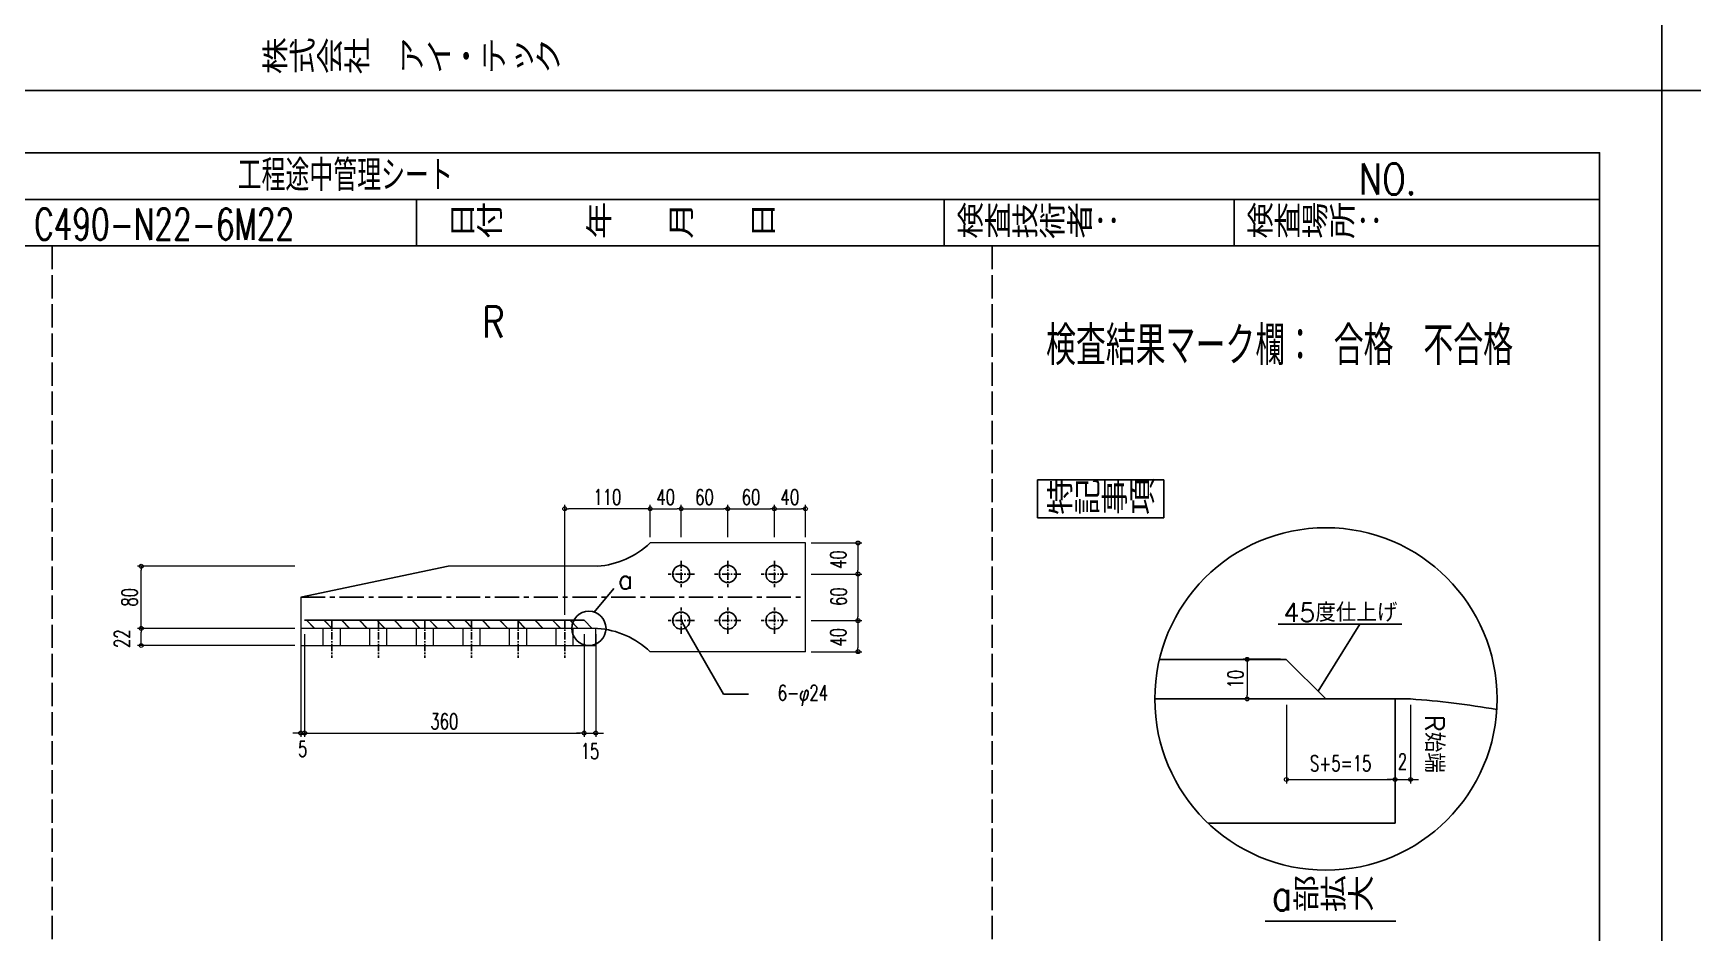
# Model space of a CAD drawing. Header units: millimetres. Extents: x 0 to 18796, y -11 to 7128.
# Drawn here: x 6607 to 8744, y 1292 to 2450 of the extents above; entities that cross this region are included whole.
import ezdxf
from ezdxf.enums import TextEntityAlignment as Align

# ---------------------------------------------------------------- set-up
doc = ezdxf.new("R2010")
doc.units = ezdxf.units.MM
doc.header["$LTSCALE"] = 5
for name, pattern in [('ACAD_ISO03W100', [30, 12, -18]), ('CENTER1', [10, 6.25, -1.25, 1.25, -1.25]), ('DASHED', [7.5, 6, -1.5]), ('JIS_08_50', [53, 50, -1.125, 0.75, -1.125])]:
    doc.linetypes.add(name, pattern=pattern)
doc.layers.get('0').update_dxf_attribs({"color": 255})
doc.layers.get('DEFPOINTS').update_dxf_attribs({"color": 9})
for name, color, linetype in [('CENTER', 2, 'JIS_08_50'), ('LAYER6', 7, 'Continuous'), ('寸法', 4, 'Continuous'), ('溶接', 241, 'Continuous'), ('補助線', 7, 'ACAD_ISO03W100'), ('金物', 142, 'Continuous')]:
    doc.layers.add(name, color=color, linetype=linetype)
doc.styles.add('KANJI', font='simplex.shx', dxfattribs={"width": 0.7, "bigfont": 'extfont2.shx'})
doc.styles.get("Standard").update_dxf_attribs({"font": 'simplex.shx', "width": 0.7, "height": 2.5, "bigfont": '@extfont2.shx'})
doc.styles.add('SUNPOU', font='simplex.shx', dxfattribs={"width": 0.7, "bigfont": 'extfont2.shx'})
doc.dimstyles.new('S5', dxfattribs={"dimscale": 5, "dimtxt": 4, "dimasz": 1, "dimexe": 1, "dimexo": 1.5, "dimgap": 1, "dimtad": 1, "dimtxsty": 'KANJI', "dimblk": 'ORIGIN', "dimcen": 0, "dimclrd": 256, "dimclre": 256, "dimclrt": 256, "dimadec": 0, "dimazin": 0, "dimtfac": 1, "dimtmove": 2, "dimatfit": 2, "dimfxl": 1, "dimtolj": 2, "dimlwd": 5, "dimlwe": 5, "dimarcsym": 0})

# ---------------------------------------------------------------- blocks, each defined once
blk = doc.blocks.new('_Origin')
at = {"color": 0, "linetype": 'ByBlock', "lineweight": -2}
blk.add_line((0, 0), (-1, 0), dxfattribs=at)
blk.add_circle((0, 0), 0.5, dxfattribs=at)
blk = doc.blocks.new('*D136')
at = {"layer": 'DEFPOINTS', "color": 0, "transparency": 16777216}
for p in [(8220.5, 1592.9), (8360.5, 1592.9), (8360.5, 1489.2)]:
    blk.add_point(p, dxfattribs=at)
at = {"layer": '寸法', "lineweight": 5, "ltscale": 4, "transparency": 16777216}
for p, q in [((8220.5, 1585.4), (8220.5, 1484.2)), ((8360.5, 1585.4), (8360.5, 1484.2)), ((8225.5, 1489.2), (8355.5, 1489.2))]:
    blk.add_line(p, q, dxfattribs=at)
at = {"layer": '寸法', "lineweight": 5, "transparency": 16777216, "xscale": 5, "yscale": 5, "zscale": 5, "rotation": 180}
blk.add_blockref('_Origin', (8220.5, 1489.2), dxfattribs=at)
at = {"layer": '寸法', "lineweight": 5, "transparency": 16777216, "xscale": 5, "yscale": 5, "zscale": 5}
blk.add_blockref('_Origin', (8360.5, 1489.2), dxfattribs=at)
at = {"layer": '寸法', "linetype": 'Continuous', "transparency": 16777216, "insert": (8290.5, 1510), "char_height": 20, "attachment_point": 5, "style": 'KANJI'}
blk.add_mtext('\\A2;S+5=15', dxfattribs=at)
blk = doc.blocks.new('*D137')
at = {"layer": 'DEFPOINTS', "color": 0, "transparency": 16777216}
for p in [(8360.5, 1592.9), (8380.5, 1592.9), (8380.5, 1489.2)]:
    blk.add_point(p, dxfattribs=at)
at = {"layer": '寸法', "lineweight": 5, "ltscale": 4, "transparency": 16777216}
for p, q in [((8360.5, 1585.4), (8360.5, 1484.2)), ((8380.5, 1585.4), (8380.5, 1484.2)), ((8355.5, 1489.2), (8350.5, 1489.2)), ((8360.5, 1489.2), (8380.5, 1489.2)), ((8385.5, 1489.2), (8390.5, 1489.2))]:
    blk.add_line(p, q, dxfattribs=at)
at = {"layer": '寸法', "lineweight": 5, "transparency": 16777216, "xscale": 5, "yscale": 5, "zscale": 5}
blk.add_blockref('_Origin', (8360.5, 1489.2), dxfattribs=at)
at = {"layer": '寸法', "lineweight": 5, "transparency": 16777216, "xscale": 5, "yscale": 5, "zscale": 5, "rotation": 180}
blk.add_blockref('_Origin', (8380.5, 1489.2), dxfattribs=at)
at = {"layer": '寸法', "linetype": 'Continuous', "transparency": 16777216, "insert": (8370.1, 1512.2), "char_height": 20, "attachment_point": 5, "style": 'KANJI'}
blk.add_mtext('\\A2;2', dxfattribs=at)
blk = doc.blocks.new('*D151')
at = {"layer": 'DEFPOINTS', "color": 0, "transparency": 16777216}
for p in [(7601.1, 1793.7), (7601.1, 1753.7), (7668.8, 1753.7)]:
    blk.add_point(p, dxfattribs=at)
at = {"layer": '寸法', "lineweight": 5, "transparency": 16777216}
for p, q in [((7608.6, 1793.7), (7673.8, 1793.7)), ((7668.8, 1788.7), (7668.8, 1758.7)), ((7608.6, 1753.7), (7673.8, 1753.7))]:
    blk.add_line(p, q, dxfattribs=at)
at = {"layer": '寸法', "lineweight": 5, "transparency": 16777216, "xscale": 5, "yscale": 5, "zscale": 5}
for p, rotation in [((7668.8, 1793.7), 90), ((7668.8, 1753.7), 270)]:
    blk.add_blockref('_Origin', p, dxfattribs=dict(at, rotation=rotation))
at = {"layer": '寸法', "linetype": 'Continuous', "transparency": 16777216, "insert": (7643.4, 1772.2), "char_height": 20, "attachment_point": 5, "rotation": 90, "style": 'KANJI'}
blk.add_mtext('\\A2;40', dxfattribs=at)
blk = doc.blocks.new('*D152')
at = {"layer": 'DEFPOINTS', "color": 0, "transparency": 16777216}
for p in [(6745.7, 1763.7), (6951.1, 1763.7), (6951.1, 1683.7)]:
    blk.add_point(p, dxfattribs=at)
at = {"layer": '寸法', "lineweight": 5, "transparency": 16777216}
for p, q in [((6943.6, 1763.7), (6740.7, 1763.7)), ((6745.7, 1688.7), (6745.7, 1758.7)), ((6943.6, 1683.7), (6740.7, 1683.7))]:
    blk.add_line(p, q, dxfattribs=at)
at = {"layer": '寸法', "lineweight": 5, "transparency": 16777216, "xscale": 5, "yscale": 5, "zscale": 5}
for p, rotation in [((6745.7, 1763.7), 90), ((6745.7, 1683.7), 270)]:
    blk.add_blockref('_Origin', p, dxfattribs=dict(at, rotation=rotation))
at = {"layer": '寸法', "linetype": 'Continuous', "transparency": 16777216, "insert": (6730.7, 1723.7), "char_height": 20, "attachment_point": 5, "rotation": 90, "style": 'KANJI'}
blk.add_mtext('\\A2;80', dxfattribs=at)
blk = doc.blocks.new('*D160')
at = {"layer": 'DEFPOINTS', "color": 0, "transparency": 16777216}
for p in [(6745.7, 1683.7), (6951.1, 1683.7), (6951.1, 1661.7)]:
    blk.add_point(p, dxfattribs=at)
at = {"layer": '寸法', "lineweight": 5, "transparency": 16777216}
for p, q in [((6943.6, 1683.7), (6740.7, 1683.7)), ((6745.7, 1666.7), (6745.7, 1678.7)), ((6943.6, 1661.7), (6740.7, 1661.7))]:
    blk.add_line(p, q, dxfattribs=at)
at = {"layer": '寸法', "lineweight": 5, "transparency": 16777216, "xscale": 5, "yscale": 5, "zscale": 5}
for p, rotation in [((6745.7, 1683.7), 90), ((6745.7, 1661.7), 270)]:
    blk.add_blockref('_Origin', p, dxfattribs=dict(at, rotation=rotation))
at = {"layer": '寸法', "linetype": 'Continuous', "transparency": 16777216, "insert": (6720.7, 1670.5), "char_height": 20, "attachment_point": 5, "rotation": 90, "style": 'KANJI'}
blk.add_mtext('\\A2;22', dxfattribs=at)
blk = doc.blocks.new('*D153')
at = {"layer": 'DEFPOINTS', "color": 0, "transparency": 16777216}
for p in [(7291.1, 1837.7), (7401.1, 1793.7), (7291.1, 1693.7)]:
    blk.add_point(p, dxfattribs=at)
at = {"layer": '寸法', "lineweight": 5, "transparency": 16777216}
for p, q in [((7291.1, 1701.2), (7291.1, 1842.7)), ((7401.1, 1801.2), (7401.1, 1842.7)), ((7396.1, 1837.7), (7296.1, 1837.7))]:
    blk.add_line(p, q, dxfattribs=at)
at = {"layer": '寸法', "lineweight": 5, "transparency": 16777216, "xscale": 5, "yscale": 5, "zscale": 5, "rotation": 180}
blk.add_blockref('_Origin', (7291.1, 1837.7), dxfattribs=at)
at = {"layer": '寸法', "lineweight": 5, "transparency": 16777216, "xscale": 5, "yscale": 5, "zscale": 5}
blk.add_blockref('_Origin', (7401.1, 1837.7), dxfattribs=at)
at = {"layer": '寸法', "linetype": 'Continuous', "transparency": 16777216, "insert": (7346.1, 1852.7), "char_height": 20, "attachment_point": 5, "style": 'KANJI'}
blk.add_mtext('\\A2;110', dxfattribs=at)
blk = doc.blocks.new('*D154')
at = {"layer": 'DEFPOINTS', "color": 0, "transparency": 16777216}
for p in [(7601.1, 1693.7), (7601.1, 1653.7), (7668.8, 1653.7)]:
    blk.add_point(p, dxfattribs=at)
at = {"layer": '寸法', "lineweight": 5, "transparency": 16777216}
for p, q in [((7608.6, 1693.7), (7673.8, 1693.7)), ((7668.8, 1688.7), (7668.8, 1658.7)), ((7608.6, 1653.7), (7673.8, 1653.7))]:
    blk.add_line(p, q, dxfattribs=at)
at = {"layer": '寸法', "lineweight": 5, "transparency": 16777216, "xscale": 5, "yscale": 5, "zscale": 5}
for p, rotation in [((7668.8, 1693.7), 90), ((7668.8, 1653.7), 270)]:
    blk.add_blockref('_Origin', p, dxfattribs=dict(at, rotation=rotation))
at = {"layer": '寸法', "linetype": 'Continuous', "transparency": 16777216, "insert": (7643.4, 1672.2), "char_height": 20, "attachment_point": 5, "rotation": 90, "style": 'KANJI'}
blk.add_mtext('\\A2;40', dxfattribs=at)
blk = doc.blocks.new('*D155')
at = {"layer": 'DEFPOINTS', "color": 0, "transparency": 16777216}
for p in [(7441.1, 1837.7), (7401.1, 1793.7), (7441.1, 1793.7)]:
    blk.add_point(p, dxfattribs=at)
at = {"layer": '寸法', "lineweight": 5, "transparency": 16777216}
for p, q in [((7401.1, 1801.2), (7401.1, 1842.7)), ((7441.1, 1801.2), (7441.1, 1842.7)), ((7406.1, 1837.7), (7436.1, 1837.7))]:
    blk.add_line(p, q, dxfattribs=at)
at = {"layer": '寸法', "lineweight": 5, "transparency": 16777216, "xscale": 5, "yscale": 5, "zscale": 5, "rotation": 180}
blk.add_blockref('_Origin', (7401.1, 1837.7), dxfattribs=at)
at = {"layer": '寸法', "lineweight": 5, "transparency": 16777216, "xscale": 5, "yscale": 5, "zscale": 5}
blk.add_blockref('_Origin', (7441.1, 1837.7), dxfattribs=at)
at = {"layer": '寸法', "linetype": 'Continuous', "transparency": 16777216, "insert": (7421.1, 1852.7), "char_height": 20, "attachment_point": 5, "style": 'KANJI'}
blk.add_mtext('\\A2;40', dxfattribs=at)
blk = doc.blocks.new('*D156')
at = {"layer": 'DEFPOINTS', "color": 0, "transparency": 16777216}
for p in [(7561.1, 1837.7), (7501.1, 1793.7), (7561.1, 1793.7)]:
    blk.add_point(p, dxfattribs=at)
at = {"layer": '寸法', "lineweight": 5, "transparency": 16777216}
for p, q in [((7501.1, 1801.2), (7501.1, 1842.7)), ((7561.1, 1801.2), (7561.1, 1842.7)), ((7506.1, 1837.7), (7556.1, 1837.7))]:
    blk.add_line(p, q, dxfattribs=at)
at = {"layer": '寸法', "lineweight": 5, "transparency": 16777216, "xscale": 5, "yscale": 5, "zscale": 5, "rotation": 180}
blk.add_blockref('_Origin', (7501.1, 1837.7), dxfattribs=at)
at = {"layer": '寸法', "lineweight": 5, "transparency": 16777216, "xscale": 5, "yscale": 5, "zscale": 5}
blk.add_blockref('_Origin', (7561.1, 1837.7), dxfattribs=at)
at = {"layer": '寸法', "linetype": 'Continuous', "transparency": 16777216, "insert": (7531.1, 1852.7), "char_height": 20, "attachment_point": 5, "style": 'KANJI'}
blk.add_mtext('\\A2;60', dxfattribs=at)
blk = doc.blocks.new('*D157')
at = {"layer": 'DEFPOINTS', "color": 0, "transparency": 16777216}
for p in [(7501.1, 1837.7), (7441.1, 1793.7), (7501.1, 1793.7)]:
    blk.add_point(p, dxfattribs=at)
at = {"layer": '寸法', "lineweight": 5, "transparency": 16777216}
for p, q in [((7441.1, 1801.2), (7441.1, 1842.7)), ((7501.1, 1801.2), (7501.1, 1842.7)), ((7446.1, 1837.7), (7496.1, 1837.7))]:
    blk.add_line(p, q, dxfattribs=at)
at = {"layer": '寸法', "lineweight": 5, "transparency": 16777216, "xscale": 5, "yscale": 5, "zscale": 5, "rotation": 180}
blk.add_blockref('_Origin', (7441.1, 1837.7), dxfattribs=at)
at = {"layer": '寸法', "lineweight": 5, "transparency": 16777216, "xscale": 5, "yscale": 5, "zscale": 5}
blk.add_blockref('_Origin', (7501.1, 1837.7), dxfattribs=at)
at = {"layer": '寸法', "linetype": 'Continuous', "transparency": 16777216, "insert": (7471.1, 1852.7), "char_height": 20, "attachment_point": 5, "style": 'KANJI'}
blk.add_mtext('\\A2;60', dxfattribs=at)
blk = doc.blocks.new('*D158')
at = {"layer": 'DEFPOINTS', "color": 0, "transparency": 16777216}
for p in [(7601.1, 1837.7), (7561.1, 1793.7), (7601.1, 1793.7)]:
    blk.add_point(p, dxfattribs=at)
at = {"layer": '寸法', "lineweight": 5, "transparency": 16777216}
for p, q in [((7561.1, 1801.2), (7561.1, 1842.7)), ((7601.1, 1801.2), (7601.1, 1842.7)), ((7566.1, 1837.7), (7596.1, 1837.7))]:
    blk.add_line(p, q, dxfattribs=at)
at = {"layer": '寸法', "lineweight": 5, "transparency": 16777216, "xscale": 5, "yscale": 5, "zscale": 5, "rotation": 180}
blk.add_blockref('_Origin', (7561.1, 1837.7), dxfattribs=at)
at = {"layer": '寸法', "lineweight": 5, "transparency": 16777216, "xscale": 5, "yscale": 5, "zscale": 5}
blk.add_blockref('_Origin', (7601.1, 1837.7), dxfattribs=at)
at = {"layer": '寸法', "linetype": 'Continuous', "transparency": 16777216, "insert": (7581.1, 1852.7), "char_height": 20, "attachment_point": 5, "style": 'KANJI'}
blk.add_mtext('\\A2;40', dxfattribs=at)
blk = doc.blocks.new('*D159')
at = {"layer": 'DEFPOINTS', "color": 0, "transparency": 16777216}
for p in [(7601.1, 1753.7), (7601.1, 1693.7), (7668.8, 1693.7)]:
    blk.add_point(p, dxfattribs=at)
at = {"layer": '寸法', "lineweight": 5, "transparency": 16777216}
for p, q in [((7608.6, 1753.7), (7673.8, 1753.7)), ((7668.8, 1748.7), (7668.8, 1698.7)), ((7608.6, 1693.7), (7673.8, 1693.7))]:
    blk.add_line(p, q, dxfattribs=at)
at = {"layer": '寸法', "lineweight": 5, "transparency": 16777216, "xscale": 5, "yscale": 5, "zscale": 5}
for p, rotation in [((7668.8, 1753.7), 90), ((7668.8, 1693.7), 270)]:
    blk.add_blockref('_Origin', p, dxfattribs=dict(at, rotation=rotation))
at = {"layer": '寸法', "linetype": 'Continuous', "transparency": 16777216, "insert": (7643.9, 1724.6), "char_height": 20, "attachment_point": 5, "rotation": 90, "style": 'KANJI'}
blk.add_mtext('\\A2;60', dxfattribs=at)
blk = doc.blocks.new('*D174')
at = {"layer": 'DEFPOINTS', "color": 0, "transparency": 16777216}
for p in [(8220.5, 1643.9), (8170.1, 1592.9), (8220.5, 1592.9)]:
    blk.add_point(p, dxfattribs=at)
at = {"layer": '寸法', "linetype": 'Continuous', "lineweight": 5, "transparency": 16777216}
for p, q in [((8213, 1643.9), (8165.1, 1643.9)), ((8170.1, 1638.9), (8170.1, 1597.9)), ((8213, 1592.9), (8165.1, 1592.9))]:
    blk.add_line(p, q, dxfattribs=at)
at = {"layer": '寸法', "lineweight": 5, "transparency": 16777216, "xscale": 5, "yscale": 5, "zscale": 5}
for p, rotation in [((8170.1, 1643.9), 90), ((8170.1, 1592.9), 270)]:
    blk.add_blockref('_Origin', p, dxfattribs=dict(at, rotation=rotation))
at = {"layer": '寸法', "linetype": 'Continuous', "transparency": 16777216, "insert": (8155.1, 1618.4), "char_height": 20, "attachment_point": 5, "rotation": 90, "style": 'KANJI'}
blk.add_mtext('\\A2;10', dxfattribs=at)
blk = doc.blocks.new('*D175')
at = {"layer": 'DEFPOINTS', "color": 0, "transparency": 16777216}
for p in [(6951.1, 1683.7), (6956.1, 1664.7), (6956.1, 1549)]:
    blk.add_point(p, dxfattribs=at)
at = {"layer": '寸法', "linetype": 'Continuous', "lineweight": 5, "transparency": 16777216}
for p, q in [((6951.1, 1676.2), (6951.1, 1544)), ((6956.1, 1657.2), (6956.1, 1544)), ((6946.1, 1549), (6941.1, 1549)), ((6951.1, 1549), (6956.1, 1549)), ((6961.1, 1549), (6966.1, 1549))]:
    blk.add_line(p, q, dxfattribs=at)
at = {"layer": '寸法', "lineweight": 5, "transparency": 16777216, "xscale": 5, "yscale": 5, "zscale": 5}
blk.add_blockref('_Origin', (6951.1, 1549), dxfattribs=at)
at = {"layer": '寸法', "lineweight": 5, "transparency": 16777216, "xscale": 5, "yscale": 5, "zscale": 5, "rotation": 180}
blk.add_blockref('_Origin', (6956.1, 1549), dxfattribs=at)
at = {"layer": '寸法', "linetype": 'Continuous', "transparency": 16777216, "insert": (6953.6, 1528.5), "char_height": 20, "attachment_point": 5, "style": 'KANJI'}
blk.add_mtext('\\A2;5', dxfattribs=at)
blk = doc.blocks.new('*D176')
at = {"layer": 'DEFPOINTS', "color": 0, "transparency": 16777216}
for p in [(6956.1, 1683.7), (7316.1, 1683.7), (7316.1, 1549)]:
    blk.add_point(p, dxfattribs=at)
at = {"layer": '寸法', "linetype": 'Continuous', "lineweight": 5, "transparency": 16777216}
for p, q in [((6956.1, 1676.2), (6956.1, 1544)), ((7316.1, 1676.2), (7316.1, 1544)), ((6961.1, 1549), (7311.1, 1549))]:
    blk.add_line(p, q, dxfattribs=at)
at = {"layer": '寸法', "lineweight": 5, "transparency": 16777216, "xscale": 5, "yscale": 5, "zscale": 5, "rotation": 180}
blk.add_blockref('_Origin', (6956.1, 1549), dxfattribs=at)
at = {"layer": '寸法', "lineweight": 5, "transparency": 16777216, "xscale": 5, "yscale": 5, "zscale": 5}
blk.add_blockref('_Origin', (7316.1, 1549), dxfattribs=at)
at = {"layer": '寸法', "linetype": 'Continuous', "transparency": 16777216, "insert": (7136.1, 1564), "char_height": 20, "attachment_point": 5, "style": 'KANJI'}
blk.add_mtext('\\A2;360', dxfattribs=at)
blk = doc.blocks.new('*D177')
at = {"layer": 'DEFPOINTS', "color": 0, "transparency": 16777216}
for p in [(7316.1, 1683.7), (7331.1, 1683.7), (7331.1, 1549)]:
    blk.add_point(p, dxfattribs=at)
at = {"layer": '寸法', "linetype": 'Continuous', "lineweight": 5, "transparency": 16777216}
for p, q in [((7316.1, 1676.2), (7316.1, 1544)), ((7331.1, 1676.2), (7331.1, 1544)), ((7311.1, 1549), (7306.1, 1549)), ((7316.1, 1549), (7331.1, 1549)), ((7336.1, 1549), (7341.1, 1549))]:
    blk.add_line(p, q, dxfattribs=at)
at = {"layer": '寸法', "lineweight": 5, "transparency": 16777216, "xscale": 5, "yscale": 5, "zscale": 5}
blk.add_blockref('_Origin', (7316.1, 1549), dxfattribs=at)
at = {"layer": '寸法', "lineweight": 5, "transparency": 16777216, "xscale": 5, "yscale": 5, "zscale": 5, "rotation": 180}
blk.add_blockref('_Origin', (7331.1, 1549), dxfattribs=at)
at = {"layer": '寸法', "linetype": 'Continuous', "transparency": 16777216, "insert": (7323.6, 1525.6), "char_height": 20, "attachment_point": 5, "style": 'KANJI'}
blk.add_mtext('\\A2;15', dxfattribs=at)

msp = doc.modelspace()

# ---------------------------------------------------------------- hatches: boundary and pattern name
at = {"layer": '溶接', "ltscale": 6}
h = msp.add_hatch(dxfattribs=at)
h.set_pattern_fill('JIS_LC_20', color=256, scale=0.8, angle=90)
h.set_pattern_definition([(135, (5047.142, -1395.273), (-11.31371, -11.31371), []), (135, (5047.142, -1394.953), (-11.31371, -11.31371), [])])
h.paths.add_polyline_path([(7135.142, 1683.727), (6956.142, 1683.727), (6956.142, 1694.127), (7135.142, 1694.127)])
h.paths.add_polyline_path([(7317.142, 1683.727), (7135.142, 1683.727), (7135.142, 1694.127), (7317.142, 1694.127)])
h.paths.add_polyline_path([(7317.142, 1683.727), (7317.142, 1689.727)], flags=17)

# ---------------------------------------------------------------- linework, layer by layer
at = {"linetype": 'Continuous', "lineweight": -3}
for p, q in [((5420, 2236), (8624, 2236)), ((7100, 2176), (7100, 2236)), ((7780, 2176), (7780, 2236)), ((8153.301, 2176), (8153.301, 2236)), ((5420, 2176), (8624, 2176))]:
    msp.add_line(p, q, dxfattribs=at)
at = {"linetype": 'DASHED', "lineweight": -3}
for p, q in [((6630.899, 2176), (6630.899, 700)), ((7841.799, 2176), (7841.799, 700))]:
    msp.add_line(p, q, dxfattribs=at)
at = {"linetype": 'Continuous', "lineweight": -3}
for points in [[(5340, 4752), (8704, 4752), (8704, 2376), (5340, 2376)], [(8704, 4752), (12068, 4752), (12068, 2376), (8704, 2376)], [(5340, 2376), (8704, 2376), (8704, 0), (5340, 0)], [(8704, 2376), (12068, 2376), (12068, 0), (8704, 0)], [(5420, 2296), (8624, 2296), (8624, 80), (5420, 80)]]:
    msp.add_lwpolyline(points, close=True, dxfattribs=at)
at = {"layer": 'CENTER', "linetype": 'CENTER1'}
msp.add_line((6951.142, 1723.727), (7601.142, 1723.727), dxfattribs=at)
at = {"layer": '寸法', "linetype": 'CENTER1', "ltscale": 0.3}
for p, q in [((7458.142, 1753.727), (7424.142, 1753.727)), ((7441.142, 1770.727), (7441.142, 1736.727)), ((7518.142, 1753.727), (7484.142, 1753.727)), ((7501.142, 1770.727), (7501.142, 1736.727)), ((7578.142, 1753.727), (7544.142, 1753.727)), ((7561.142, 1770.727), (7561.142, 1736.727)), ((7441.142, 1676.727), (7441.142, 1710.727)), ((7501.142, 1676.727), (7501.142, 1710.727)), ((7561.142, 1676.727), (7561.142, 1710.727)), ((6991.142, 1693.727), (6991.142, 1645.727)), ((6991.142, 1693.727), (6991.142, 1645.727)), ((7051.142, 1693.727), (7051.142, 1645.727)), ((7051.142, 1693.727), (7051.142, 1645.727)), ((7111.142, 1693.727), (7111.142, 1645.727)), ((7111.142, 1693.727), (7111.142, 1645.727)), ((7171.142, 1693.727), (7171.142, 1645.727)), ((7171.142, 1693.727), (7171.142, 1645.727)), ((7231.142, 1693.727), (7231.142, 1645.727)), ((7231.142, 1693.727), (7231.142, 1645.727)), ((7231.142, 1693.727), (7231.142, 1645.727)), ((7291.142, 1693.727), (7291.142, 1645.727)), ((7291.142, 1693.727), (7291.142, 1645.727)), ((7458.142, 1693.727), (7424.142, 1693.727)), ((7518.142, 1693.727), (7484.142, 1693.727)), ((7578.142, 1693.727), (7544.142, 1693.727))]:
    msp.add_line(p, q, dxfattribs=at)
at = {"layer": '寸法', "ltscale": 4}
for p, q in [((7329.248, 1704.624), (7354.285, 1735.011)), ((8369.087, 1689.029), (8209.967, 1689.029)), ((8261.29, 1603.083), (8314.956, 1689.029))]:
    msp.add_line(p, q, dxfattribs=at)
at = {"layer": '寸法'}
for p, q in [((7441.142, 1693.727), (7495.786, 1599.081)), ((7495.786, 1599.081), (7527.933, 1599.081)), ((8193.396, 1306.654), (8361.396, 1306.654))]:
    msp.add_line(p, q, dxfattribs=at)
at = {"layer": '寸法', "linetype": 'Continuous'}
msp.add_lwpolyline([(7900.215, 1826.083), (8062.578, 1826.083), (8062.578, 1874.827), (7900.215, 1874.827)], close=True, dxfattribs=at)
for centre, radius in [((8271.49, 1592.883), 220.401), ((7322.242, 1683.727), 22.04)]:
    msp.add_circle(centre, radius, dxfattribs=at)
at = {"layer": '溶接'}
for p, q in [((7316.142, 1694.127), (6956.142, 1694.127)), ((8220.49, 1643.883), (8057.071, 1643.883))]:
    msp.add_line(p, q, dxfattribs=at)
at = {"layer": '溶接', "linetype": 'Continuous'}
msp.add_line((7316.142, 1694.127), (7326.542, 1683.727), dxfattribs=at)
at = {"layer": '溶接', "ltscale": 4}
msp.add_line((8220.49, 1643.883), (8271.49, 1592.883), dxfattribs=at)
at = {"layer": '補助線', "lineweight": 18}
for p, q in [((6980.142, 1661.727), (6980.142, 1683.727)), ((6980.142, 1661.727), (6980.142, 1683.727)), ((7002.142, 1661.727), (7002.142, 1683.727)), ((7002.142, 1661.727), (7002.142, 1683.727)), ((7040.142, 1661.727), (7040.142, 1683.727)), ((7040.142, 1661.727), (7040.142, 1683.727)), ((7062.142, 1661.727), (7062.142, 1683.727)), ((7062.142, 1661.727), (7062.142, 1683.727)), ((7100.142, 1661.727), (7100.142, 1683.727)), ((7100.142, 1661.727), (7100.142, 1683.727)), ((7122.142, 1661.727), (7122.142, 1683.727)), ((7122.142, 1661.727), (7122.142, 1683.727)), ((7160.142, 1661.727), (7160.142, 1683.727)), ((7160.142, 1661.727), (7160.142, 1683.727)), ((7182.142, 1661.727), (7182.142, 1683.727)), ((7182.142, 1661.727), (7182.142, 1683.727)), ((7220.142, 1661.727), (7220.142, 1683.727)), ((7220.142, 1661.727), (7220.142, 1683.727)), ((7242.142, 1661.727), (7242.142, 1683.727)), ((7242.142, 1661.727), (7242.142, 1683.727)), ((7280.142, 1661.727), (7280.142, 1683.727)), ((7280.142, 1661.727), (7280.142, 1683.727)), ((7302.142, 1661.727), (7302.142, 1683.727)), ((7302.142, 1661.727), (7302.142, 1683.727))]:
    msp.add_line(p, q, dxfattribs=at)
at = {"layer": '金物', "lineweight": 18}
for p, q in [((7601.142, 1793.727), (7401.142, 1793.727)), ((7601.142, 1653.727), (7601.142, 1793.727)), ((7333.142, 1763.727), (7141.142, 1763.727)), ((6951.142, 1723.727), (6951.142, 1683.727)), ((6951.142, 1683.727), (6951.142, 1661.727)), ((7333.142, 1683.727), (6951.142, 1683.727)), ((7333.142, 1683.727), (6951.142, 1683.727)), ((7331.142, 1661.727), (7331.142, 1683.727)), ((7331.142, 1661.727), (7331.142, 1683.727)), ((6951.142, 1661.727), (7331.142, 1661.727)), ((6951.142, 1661.727), (7331.142, 1661.727)), ((7601.142, 1653.727), (7401.142, 1653.727))]:
    msp.add_line(p, q, dxfattribs=at)
at = {"layer": '金物'}
msp.add_line((6951.142, 1723.727), (7141.142, 1763.727), dxfattribs=at)
at = {"layer": '金物', "color": 153}
for p, q in [((8360.49, 1592.883), (8051.09, 1592.883)), ((8360.49, 1432.883), (8360.49, 1592.883)), ((8119.91, 1432.883), (8360.49, 1432.883))]:
    msp.add_line(p, q, dxfattribs=at)
at = {"layer": '金物', "color": 153, "ltscale": 5}
msp.add_line((8360.49, 1592.883), (8380.49, 1592.883), dxfattribs=at)
at = {"layer": '金物', "ltscale": 2.5}
for centre in [(7441.142, 1753.727), (7501.142, 1753.727), (7561.142, 1753.727), (7441.142, 1693.727), (7501.142, 1693.727), (7561.142, 1693.727)]:
    msp.add_circle(centre, 11, dxfattribs=at)
at = {"layer": '金物', "ltscale": 2}
for centre, start, end in [((7325.352, 1873.451), 274.060941, 313.550946), ((7325.352, 1574.003), 46.449054, 85.939059)]:
    msp.add_arc(centre, 110, start, end, dxfattribs=at)
at = {"layer": '金物', "color": 153, "ltscale": 4}
msp.add_arc((8302.591, 495.645), 1100, 80.112723, 85.939059, dxfattribs=at)

# ---------------------------------------------------------------- texts
at = {"layer": 'LAYER6', "color": 0, "linetype": 'Continuous', "lineweight": -3, "width": 0.8}
for s, p in [('株式会社\u3000アイ・テック', (6900.093, 2398.755)), ('NO.', (8313.789, 2242.209)), ('日付\u3000\u3000\u3000年\u3000\u3000月\u3000\u3000日', (7141.219, 2186.926)), ('検査技術者：', (7795.744, 2186.926)), ('検査場所：', (8169.044, 2186.926)), ('R', (7184.949, 2058.216)), ('特記事項', (7911.011, 1831.433)), ('a部拡大', (8201.95, 1320.43))]:
    msp.add_text(s, height=40, dxfattribs=at).set_placement(p)
at = {"layer": 'LAYER6', "color": 0, "linetype": 'Continuous', "lineweight": -3, "style": 'SUNPOU', "width": 0.7}
for s, height, p in [('工程途中管理シート', 40, (6869.829, 2246.926)), ('検査結果マーク欄： 合格\u3000不合格', 50, (7911.011, 2022.796))]:
    msp.add_text(s, height=height, dxfattribs=at).set_placement(p)
at = {"layer": 'LAYER6', "color": 0, "linetype": 'Continuous', "lineweight": -3, "insert": (6607.858, 2224.098), "char_height": 40, "width": 435.25964, "attachment_point": 1}
msp.add_mtext('C490-N22-6M22 ', dxfattribs=at)
at = {"layer": '寸法', "ltscale": 4, "style": 'SUNPOU'}
for s, p in [('a', (7379.029, 1746.511)), ('45度仕上げ', (8363.51, 1704.24))]:
    msp.add_text(s, height=24, dxfattribs=at).set_placement(p, align=Align.MIDDLE_RIGHT)
msp.add_text('R始端', height=24, rotation=270, dxfattribs=at).set_placement((8399.186, 1572.164))
at = {"layer": '寸法', "insert": (7630.32, 1610.805), "char_height": 20, "width": 98.97993, "attachment_point": 3}
msp.add_mtext('6-φ24', dxfattribs=at)

# ---------------------------------------------------------------- dimensions: what is measured, and where the dimension line sits
at = {"layer": '寸法'}
for base, p1, p2, picture, middle in [((7291.142, 1837.749), (7401.142, 1793.727), (7291.142, 1693.727), '*D153', (7346.142, 1852.749)), ((7441.142, 1837.749), (7401.142, 1793.727), (7441.142, 1793.727), '*D155', (7421.142, 1852.749)), ((7501.142, 1837.749), (7441.142, 1793.727), (7501.142, 1793.727), '*D157', (7471.142, 1852.749)), ((7561.142, 1837.749), (7501.142, 1793.727), (7561.142, 1793.727), '*D156', (7531.142, 1852.749)), ((7601.142, 1837.749), (7561.142, 1793.727), (7601.142, 1793.727), '*D158', (7581.142, 1852.749))]:
    dim = msp.add_linear_dim(base=base, p1=p1, p2=p2, dimstyle='S5', dxfattribs=at)
    dim.commit()
    dim.dimension.update_dxf_attribs({"geometry": picture, "text_midpoint": middle})
for base, p1, p2, angle, picture, middle in [((7668.796, 1753.727), (7601.142, 1793.727), (7601.142, 1753.727), 90, '*D151', (7643.39, 1772.227)), ((7668.796, 1693.727), (7601.142, 1753.727), (7601.142, 1693.727), 90, '*D159', (7643.853, 1724.628)), ((7668.796, 1653.727), (7601.142, 1693.727), (7601.142, 1653.727), 90, '*D154', (7643.39, 1672.227)), ((6745.715, 1683.727), (6951.142, 1661.727), (6951.142, 1683.727), 270, '*D160', (6720.715, 1670.51))]:
    dim = msp.add_linear_dim(base=base, p1=p1, p2=p2, angle=angle, dimstyle='S5', dxfattribs=at)
    dim.commit()
    dim.dimension.update_dxf_attribs({"geometry": picture, "text_midpoint": middle, "dimtype": 160})
dim = msp.add_linear_dim(base=(6745.715, 1763.727), p1=(6951.142, 1683.727), p2=(6951.142, 1763.727), angle=270, dimstyle='S5', dxfattribs=at)
dim.commit()
dim.dimension.update_dxf_attribs({"geometry": '*D152', "text_midpoint": (6730.715, 1723.727)})
at = {"layer": '寸法', "linetype": 'Continuous'}
for base, p1, p2, picture, middle in [((6956.142, 1549.042), (6951.142, 1683.727), (6956.142, 1664.727), '*D175', (6953.642, 1528.53)), ((7331.142, 1549.042), (7316.142, 1683.727), (7331.142, 1683.727), '*D177', (7323.642, 1525.633))]:
    dim = msp.add_linear_dim(base=base, p1=p1, p2=p2, dimstyle='S5', dxfattribs=at)
    dim.commit()
    dim.dimension.update_dxf_attribs({"geometry": picture, "text_midpoint": middle, "dimtype": 160})
dim = msp.add_linear_dim(base=(7316.142, 1549.042), p1=(6956.142, 1683.727), p2=(7316.142, 1683.727), dimstyle='S5', dxfattribs=at)
dim.commit()
dim.dimension.update_dxf_attribs({"geometry": '*D176', "text_midpoint": (7136.142, 1564.042)})
dim = msp.add_linear_dim(base=(8170.114, 1592.883), p1=(8220.49, 1643.883), p2=(8220.49, 1592.883), angle=90, text='10', dimstyle='S5', dxfattribs=at)
dim.commit()
dim.dimension.update_dxf_attribs({"geometry": '*D174', "text_midpoint": (8155.114, 1618.383)})
at = {"layer": '寸法', "ltscale": 4}
dim = msp.add_linear_dim(base=(8360.49, 1489.194), p1=(8220.49, 1592.883), p2=(8360.49, 1592.883), text='S+5=15', dimstyle='S5', override={"dimlfac": 0.1}, dxfattribs=at)
dim.commit()
dim.dimension.update_dxf_attribs({"geometry": '*D136', "text_midpoint": (8290.49, 1510.009), "dimtype": 160})
dim = msp.add_linear_dim(base=(8380.49, 1489.194), p1=(8360.49, 1592.883), p2=(8380.49, 1592.883), dimstyle='S5', override={"dimlfac": 0.1}, dxfattribs=at)
dim.commit()
dim.dimension.update_dxf_attribs({"geometry": '*D137', "text_midpoint": (8370.112, 1512.206), "dimtype": 160})

doc.saveas('drawing.dxf')
